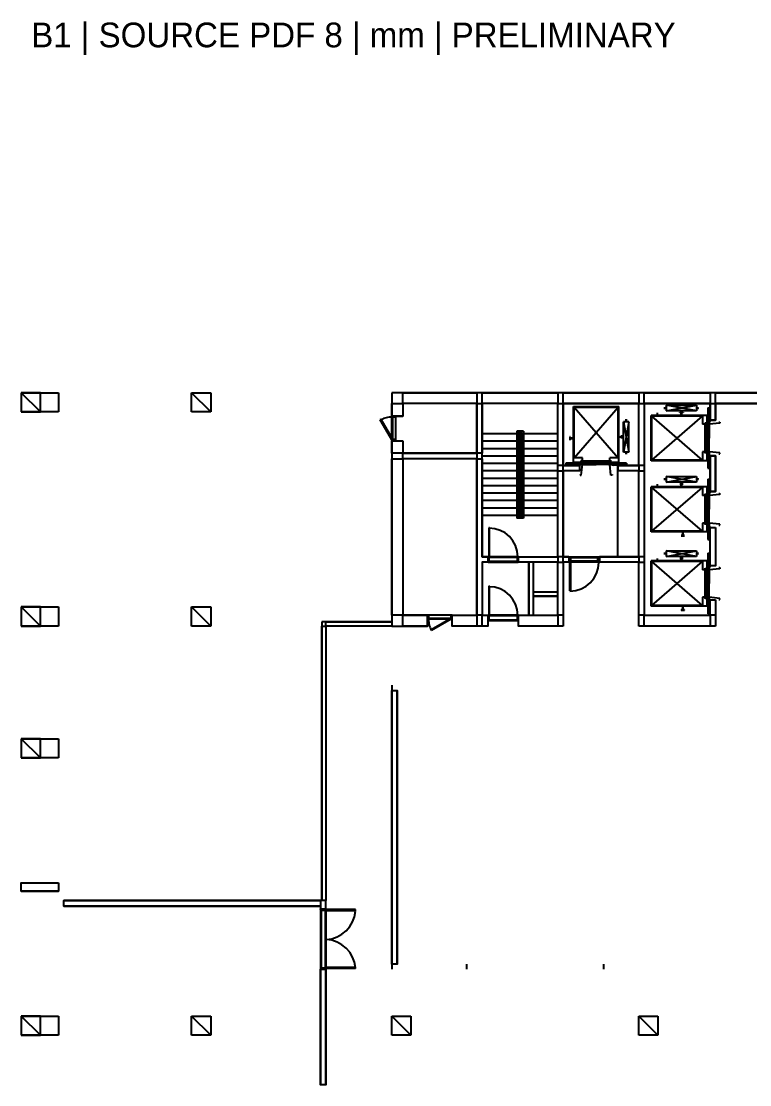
# Model space of a CAD drawing. Header units: millimetres. Extents: x -1062 to 473405, y -148599 to 38948.
# Drawn here: x -364 to 26171, y -49780 to -11052 of the extents above; entities that cross this region are included whole.
import ezdxf

# ---------------------------------------------------------------- set-up
doc = ezdxf.new("R2010")
doc.units = ezdxf.units.MM
for name, color, linetype in [('COLUMN', 1, 'Continuous'), ('CORE_REF', 8, 'Continuous'), ('DOOR', 3, 'Continuous'), ('TITLE', 2, 'Continuous'), ('WALL', 7, 'Continuous')]:
    doc.layers.add(name, color=color, linetype=linetype)

msp = doc.modelspace()

# ---------------------------------------------------------------- linework, layer by layer
at = {"layer": 'COLUMN'}
for p, q in [((334.3, -25279), (-363.9, -24580.5)), ((-363.9, -24580.5), (-363.9, -25279)), ((334.3, -24580.5), (-363.9, -24580.5)), ((-363.9, -24580.5), (994.3, -24580.5)), ((334.3, -25279), (334.3, -24580.5)), ((994.3, -24580.5), (994.3, -25279)), ((6541.2, -25279), (5843.1, -24580.5)), ((5843.1, -24580.5), (6541.2, -24580.5)), ((5843.1, -25279), (5843.1, -24580.5)), ((6541.2, -24580.5), (6541.2, -25279)), ((-363.9, -25279), (334.3, -25279)), ((994.3, -25279), (-363.9, -25279)), ((6541.2, -25279), (5843.1, -25279)), ((334.3, -33077.6), (-363.9, -32379.1)), ((-363.9, -32379.1), (-363.9, -33077.6)), ((334.3, -32379.1), (-363.9, -32379.1)), ((-363.9, -32379.1), (994.3, -32379.1)), ((334.3, -33077.6), (334.3, -32379.1)), ((994.3, -32379.1), (994.3, -33077.6)), ((6541.2, -33077.6), (5843.1, -32379.1)), ((5843.1, -32379.1), (6541.2, -32379.1)), ((5843.1, -33077.6), (5843.1, -32379.1)), ((6541.2, -32379.1), (6541.2, -33077.6)), ((-363.9, -33077.6), (334.3, -33077.6)), ((994.3, -33077.6), (-363.9, -33077.6)), ((6541.2, -33077.6), (5843.1, -33077.6)), ((334.3, -37878.7), (-363.9, -37180.2)), ((-363.9, -37180.2), (-363.9, -37878.7)), ((334.3, -37180.2), (-363.9, -37180.2)), ((-363.9, -37180.2), (994.3, -37180.2)), ((334.3, -37878.7), (334.3, -37180.2)), ((994.3, -37180.2), (994.3, -37878.7)), ((-363.9, -37878.7), (334.3, -37878.7)), ((994.3, -37878.7), (-363.9, -37878.7)), ((334.3, -47976.3), (-363.9, -47277.7)), ((-363.9, -47277.7), (-363.9, -47976.3)), ((334.3, -47277.7), (-363.9, -47277.7)), ((-363.9, -47277.7), (994.3, -47277.7)), ((334.3, -47976.3), (334.3, -47277.7)), ((994.3, -47277.7), (994.3, -47976.3)), ((6541.2, -47976.3), (5843.1, -47277.7)), ((5843.1, -47277.7), (6541.2, -47277.7)), ((5843.1, -47976.3), (5843.1, -47277.7)), ((6541.2, -47277.7), (6541.2, -47976.3)), ((13827.2, -47976.3), (13129, -47277.7)), ((13129, -47277.7), (13827.2, -47277.7)), ((13129, -47976.3), (13129, -47277.7)), ((13827.2, -47277.7), (13827.2, -47976.3)), ((22826.7, -47976.3), (22128.5, -47277.7)), ((22128.5, -47277.7), (22826.7, -47277.7)), ((22128.5, -47976.3), (22128.5, -47277.7)), ((22826.7, -47277.7), (22826.7, -47976.3)), ((-363.9, -47976.3), (334.3, -47976.3)), ((994.3, -47976.3), (-363.9, -47976.3)), ((6541.2, -47976.3), (5843.1, -47976.3)), ((13827.2, -47976.3), (13129, -47976.3)), ((22826.7, -47976.3), (22128.5, -47976.3))]:
    msp.add_line(p, q, dxfattribs=at)
at = {"layer": 'CORE_REF'}
for p, q in [((19754.9, -27108), (19754.9, -25075.8)), ((19754.9, -25075.8), (21405, -25075.8)), ((19780.3, -26955.6), (19780.3, -25101.2)), ((19780.3, -25101.2), (21379.6, -25101.2)), ((19780.3, -26955.6), (21379.6, -25101.2)), ((19780.3, -25101.2), (21379.6, -26955.6)), ((21379.6, -26955.6), (21379.6, -25101.2)), ((21405, -27108), (21405, -25075.8)), ((23080.5, -25177.4), (23080.5, -25101.2)), ((23080.5, -25101.2), (23080.5, -25126.6)), ((23080.5, -25126.6), (23093.2, -25126.6)), ((23093.2, -25139.3), (23080.5, -25139.3)), ((23080.5, -25139.3), (23080.5, -25177.4)), ((23105.9, -25126.6), (23093.2, -25126.6)), ((23105.9, -25139.3), (23093.2, -25139.3)), ((23105.9, -25126.6), (23131.3, -25126.6)), ((23131.3, -25139.3), (23105.9, -25139.3)), ((23131.3, -25037.7), (23131.3, -25240.9)), ((24235.6, -25240.9), (23131.3, -25037.7)), ((23131.3, -25037.7), (24235.6, -25037.7)), ((23131.3, -25240.9), (24235.6, -25037.7)), ((23131.3, -25126.6), (23131.3, -25139.3)), ((24235.6, -25037.7), (24235.6, -25240.9)), ((24261, -25126.6), (24235.6, -25126.6)), ((24235.6, -25126.6), (24235.6, -25139.3)), ((24235.6, -25139.3), (24261, -25139.3)), ((24273.7, -25126.6), (24261, -25126.6)), ((24261, -25139.3), (24273.7, -25139.3)), ((24286.4, -25101.2), (24273.7, -25126.6)), ((24273.7, -25139.3), (24286.4, -25177.4)), ((24286.4, -25177.4), (24286.4, -25101.2)), ((24641.8, -25126.6), (24641.8, -27323.9)), ((24641.8, -25126.6), (24730.6, -25126.6)), ((24705.3, -25634.7), (24705.3, -25126.6)), ((24616.4, -25406.1), (22585.5, -25406.1)), ((22585.5, -27057.2), (22585.5, -25406.1)), ((24451.4, -25431.5), (22610.9, -25431.5)), ((22610.9, -27031.8), (22610.9, -25431.5)), ((24451.4, -27031.8), (22610.9, -25431.5)), ((22610.9, -27031.8), (24451.4, -25431.5)), ((22801.3, -25317.1), (22801.3, -25393.3)), ((24235.6, -25240.9), (23131.3, -25240.9)), ((23626.3, -25304.4), (23626.3, -25291.7)), ((23626.3, -25291.7), (23740.6, -25291.7)), ((23677.1, -25304.4), (23626.3, -25304.4)), ((23677.1, -25342.5), (23677.1, -25304.4)), ((23677.1, -25406.1), (23677.1, -25342.5)), ((23689.8, -25406.1), (23677.1, -25406.1)), ((23740.6, -25304.4), (23689.8, -25304.4)), ((23689.8, -25304.4), (23689.8, -25342.5)), ((23689.8, -25342.5), (23689.8, -25406.1)), ((23740.6, -25291.7), (23740.6, -25304.4)), ((24451.4, -25431.5), (24451.4, -25723.6)), ((24616.4, -27057.2), (24616.4, -25406.1)), ((21773.1, -25634.7), (21570, -25634.7)), ((21570, -26739.7), (21570, -25634.7)), ((21773.1, -25634.7), (21570, -26739.7)), ((21570, -25634.7), (21773.1, -26739.7)), ((21633.5, -25583.9), (21709.6, -25583.9)), ((21671.6, -25583.9), (21633.5, -25583.9)), ((21671.6, -25583.9), (21671.6, -25609.3)), ((21684.3, -25583.9), (21671.6, -25583.9)), ((21671.6, -25609.3), (21671.6, -25634.7)), ((21709.6, -25583.9), (21684.3, -25583.9)), ((21773.1, -26739.7), (21773.1, -25634.7)), ((24552.9, -25723.6), (24451.4, -25723.6)), ((24552.9, -25723.6), (24552.9, -25672.8)), ((24552.9, -26231.6), (24552.9, -25685.5)), ((24591, -25685.5), (24552.9, -25685.5)), ((24591, -26231.6), (24591, -25685.5)), ((24654.5, -25685.5), (24654.5, -26231.6)), ((24654.5, -25685.5), (24692.6, -25685.5)), ((24730.6, -25583.9), (24692.6, -25660.1)), ((24692.6, -25723.6), (24692.6, -25660.1)), ((24692.6, -25660.1), (24705.3, -25660.1)), ((24692.6, -25685.5), (24692.6, -26231.6)), ((25086, -25685.5), (24692.6, -25723.6)), ((25048, -25647.4), (25086, -25647.4)), ((25086, -25647.4), (25086, -25685.5)), ((17685.9, -26079.2), (16429.3, -26079.2)), ((17927.1, -25977.6), (17685.9, -25977.6)), ((17685.9, -25977.6), (17685.9, -29152.9)), ((17876.3, -26028.4), (17736.7, -26028.4)), ((17736.7, -26028.4), (17736.7, -29102.1)), ((17876.3, -26079.2), (17736.7, -26079.2)), ((17774.7, -26079.2), (17774.7, -29051.3)), ((17825.5, -26079.2), (17825.5, -29051.3)), ((17876.3, -26079.2), (17863.6, -26079.2)), ((17876.3, -26028.4), (17876.3, -29102.1)), ((17927.1, -25977.6), (17927.1, -29152.9)), ((19183.7, -26079.2), (17927.1, -26079.2)), ((19628, -26180.8), (19615.3, -26180.8)), ((19615.3, -26180.8), (19615.3, -26295.1)), ((19615.3, -26295.1), (19628, -26295.1)), ((19628, -26231.6), (19628, -26180.8)), ((19640.7, -26231.6), (19628, -26231.6)), ((19628, -26282.4), (19628, -26244.3)), ((19628, -26244.3), (19640.7, -26244.3)), ((19691.4, -26231.6), (19640.7, -26231.6)), ((19640.7, -26244.3), (19691.4, -26244.3)), ((19729.5, -26231.6), (19691.4, -26231.6)), ((19691.4, -26244.3), (19729.5, -26244.3)), ((19729.5, -26244.3), (19729.5, -26231.6)), ((21392.3, -26193.5), (21392.3, -26180.8)), ((21392.3, -26180.8), (21430.4, -26180.8)), ((21430.4, -26193.5), (21392.3, -26193.5)), ((21430.4, -26180.8), (21455.8, -26180.8)), ((21455.8, -26193.5), (21430.4, -26193.5)), ((21455.8, -26180.8), (21468.5, -26180.8)), ((21468.5, -26193.5), (21455.8, -26193.5)), ((21468.5, -26180.8), (21493.9, -26180.8)), ((21493.9, -26193.5), (21468.5, -26193.5)), ((21493.9, -26180.8), (21506.6, -26180.8)), ((21506.6, -26193.5), (21493.9, -26193.5)), ((21506.6, -26180.8), (21506.6, -26130)), ((21506.6, -26130), (21506.6, -26244.3)), ((21506.6, -26244.3), (21506.6, -26193.5)), ((24552.9, -26765.1), (24552.9, -26231.6)), ((24591, -26231.6), (24552.9, -26231.6)), ((24591, -26765.1), (24591, -26231.6)), ((24654.5, -26765.1), (24654.5, -26231.6)), ((24692.6, -26231.6), (24654.5, -26231.6)), ((24692.6, -26765.1), (24692.6, -26231.6)), ((17685.9, -26345.9), (16429.3, -26345.9)), ((17685.9, -26625.4), (16429.3, -26625.4)), ((17774.7, -26345.9), (17736.7, -26345.9)), ((17774.7, -26625.4), (17736.7, -26625.4)), ((17876.3, -26345.9), (17825.5, -26345.9)), ((17876.3, -26625.4), (17825.5, -26625.4)), ((19183.7, -26345.9), (17927.1, -26345.9)), ((19183.7, -26625.4), (17927.1, -26625.4)), ((17685.9, -26892.1), (16429.3, -26892.1)), ((17774.7, -26892.1), (17736.7, -26892.1)), ((17876.3, -26892.1), (17825.5, -26892.1)), ((19183.7, -26892.1), (17927.1, -26892.1)), ((19754.9, -27108), (21405, -27108)), ((20084.9, -26955.6), (19780.3, -26955.6)), ((20084.9, -27057.2), (20021.4, -27057.2)), ((20034.1, -27057.2), (20580, -27057.2)), ((20034.1, -27095.3), (20034.1, -27057.2)), ((20034.1, -27095.3), (20580, -27095.3)), ((20084.9, -27057.2), (20084.9, -26955.6)), ((20580, -27057.2), (21113.1, -27057.2)), ((20580, -27095.3), (20580, -27057.2)), ((20580, -27095.3), (21113.1, -27095.3)), ((21379.6, -26955.6), (21075, -26955.6)), ((21075, -27057.2), (21075, -26955.6)), ((21075, -27057.2), (21138.5, -27057.2)), ((21113.1, -27095.3), (21113.1, -27057.2)), ((21773.1, -26739.7), (21570, -26739.7)), ((21671.6, -26777.8), (21633.5, -26777.8)), ((21709.6, -26790.5), (21633.5, -26790.5)), ((21671.6, -26765.1), (21671.6, -26739.7)), ((21671.6, -26777.8), (21671.6, -26765.1)), ((21684.3, -26777.8), (21671.6, -26777.8)), ((21709.6, -26777.8), (21684.3, -26777.8)), ((24616.4, -27057.2), (22585.5, -27057.2)), ((24451.4, -27031.8), (22610.9, -27031.8)), ((24451.4, -26727), (24451.4, -27031.8)), ((24552.9, -26727), (24451.4, -26727)), ((24552.9, -26727), (24552.9, -26790.5)), ((24591, -26765.1), (24552.9, -26765.1)), ((24654.5, -26765.1), (24692.6, -26765.1)), ((25086, -26765.1), (24692.6, -26727)), ((24692.6, -26727), (24692.6, -26803.2)), ((24692.6, -26803.2), (24705.3, -26803.2)), ((24730.6, -26879.4), (24692.6, -26803.2)), ((24705.3, -27323.9), (24705.3, -26815.9)), ((25048, -26803.2), (25086, -26803.2)), ((25086, -26803.2), (25086, -26765.1)), ((17685.9, -27158.8), (16429.3, -27158.8)), ((17685.9, -27425.6), (16429.3, -27425.6)), ((17774.7, -27158.8), (17736.7, -27158.8)), ((17774.7, -27425.6), (17736.7, -27425.6)), ((17876.3, -27158.8), (17825.5, -27158.8)), ((17876.3, -27425.6), (17825.5, -27425.6)), ((19183.7, -27158.8), (17927.1, -27158.8)), ((19183.7, -27425.6), (17927.1, -27425.6)), ((21684.3, -27146.1), (19475.6, -27146.1)), ((19475.6, -27146.1), (19475.6, -27235)), ((19475.6, -27209.6), (19996.1, -27209.6)), ((19932.6, -27235), (20008.8, -27196.9)), ((20084.9, -27196.9), (20008.8, -27196.9)), ((20008.8, -27196.9), (20008.8, -27209.6)), ((20034.1, -27146.1), (20580, -27146.1)), ((20034.1, -27146.1), (20034.1, -27196.9)), ((20034.1, -27196.9), (20580, -27196.9)), ((20034.1, -27578), (20084.9, -27196.9)), ((21113.1, -27146.1), (20580, -27146.1)), ((20580, -27196.9), (20580, -27146.1)), ((21113.1, -27196.9), (20580, -27196.9)), ((21113.1, -27578), (21075, -27196.9)), ((21075, -27196.9), (21151.1, -27196.9)), ((21113.1, -27146.1), (21113.1, -27196.9)), ((21151.1, -27196.9), (21151.1, -27209.6)), ((21227.3, -27235), (21151.1, -27196.9)), ((21163.8, -27209.6), (21684.3, -27209.6)), ((21684.3, -27146.1), (21684.3, -27235)), ((24641.8, -27323.9), (24730.6, -27323.9)), ((17685.9, -27705), (16429.3, -27705)), ((17774.7, -27705), (17736.7, -27705)), ((17876.3, -27705), (17825.5, -27705)), ((19183.7, -27705), (17927.1, -27705)), ((19996.1, -27552.6), (19996.1, -27578)), ((19996.1, -27578), (20034.1, -27578)), ((21163.8, -27578), (21113.1, -27578)), ((21163.8, -27552.6), (21163.8, -27578)), ((23080.5, -27768.5), (23080.5, -27692.3)), ((23080.5, -27692.3), (23080.5, -27730.4)), ((23080.5, -27730.4), (23093.2, -27730.4)), ((23093.2, -27743.1), (23080.5, -27743.1)), ((23080.5, -27743.1), (23080.5, -27768.5)), ((23105.9, -27730.4), (23093.2, -27730.4)), ((23105.9, -27743.1), (23093.2, -27743.1)), ((23105.9, -27730.4), (23131.3, -27730.4)), ((23131.3, -27743.1), (23105.9, -27743.1)), ((23131.3, -27628.8), (23131.3, -27832)), ((24235.6, -27832), (23131.3, -27628.8)), ((23131.3, -27628.8), (24235.6, -27628.8)), ((23131.3, -27832), (24235.6, -27628.8)), ((23131.3, -27730.4), (23131.3, -27743.1)), ((24235.6, -27832), (23131.3, -27832)), ((24235.6, -27628.8), (24235.6, -27832)), ((24261, -27730.4), (24235.6, -27730.4)), ((24235.6, -27730.4), (24235.6, -27743.1)), ((24235.6, -27743.1), (24261, -27743.1)), ((24273.7, -27730.4), (24261, -27730.4)), ((24261, -27743.1), (24273.7, -27743.1)), ((24286.4, -27692.3), (24273.7, -27730.4)), ((24273.7, -27743.1), (24286.4, -27768.5)), ((24286.4, -27768.5), (24286.4, -27692.3)), ((24641.8, -27730.4), (24641.8, -29927.7)), ((24641.8, -27730.4), (24730.6, -27730.4)), ((24705.3, -28238.4), (24705.3, -27730.4)), ((17685.9, -27971.7), (16429.3, -27971.7)), ((17685.9, -28238.4), (16429.3, -28238.4)), ((17774.7, -27971.7), (17736.7, -27971.7)), ((17774.7, -28238.4), (17736.7, -28238.4)), ((17876.3, -27971.7), (17825.5, -27971.7)), ((17876.3, -28238.4), (17825.5, -28238.4)), ((19183.7, -27971.7), (17927.1, -27971.7)), ((19183.7, -28238.4), (17927.1, -28238.4)), ((24616.4, -28009.8), (22585.5, -28009.8)), ((22585.5, -29648.3), (22585.5, -28009.8)), ((24451.4, -28035.2), (22610.9, -28035.2)), ((22610.9, -29622.9), (22610.9, -28035.2)), ((24451.4, -29622.9), (22610.9, -28035.2)), ((22610.9, -29622.9), (24451.4, -28035.2)), ((22801.3, -27908.2), (22801.3, -27984.4)), ((23626.3, -27895.5), (23740.6, -27895.5)), ((23677.1, -27908.2), (23626.3, -27908.2)), ((23677.1, -27946.3), (23677.1, -27908.2)), ((23677.1, -28009.8), (23677.1, -27946.3)), ((23689.8, -28009.8), (23677.1, -28009.8)), ((23740.6, -27908.2), (23689.8, -27908.2)), ((23689.8, -27908.2), (23689.8, -27946.3)), ((23689.8, -27946.3), (23689.8, -28009.8)), ((24451.4, -28035.2), (24451.4, -28327.3)), ((24552.9, -28327.3), (24552.9, -28263.8)), ((24616.4, -29648.3), (24616.4, -28009.8)), ((24730.6, -28174.9), (24692.6, -28263.8)), ((24692.6, -28327.3), (24692.6, -28263.8)), ((24692.6, -28263.8), (24705.3, -28263.8)), ((25048, -28251.1), (25086, -28251.1)), ((25086, -28251.1), (25086, -28289.2)), ((17685.9, -28505.2), (16429.3, -28505.2)), ((17774.7, -28505.2), (17736.7, -28505.2)), ((17876.3, -28505.2), (17825.5, -28505.2)), ((19183.7, -28505.2), (17927.1, -28505.2)), ((24552.9, -28327.3), (24451.4, -28327.3)), ((24552.9, -28822.7), (24552.9, -28289.2)), ((24591, -28289.2), (24552.9, -28289.2)), ((24591, -28822.7), (24591, -28289.2)), ((24654.5, -28289.2), (24654.5, -28822.7)), ((24654.5, -28289.2), (24692.6, -28289.2)), ((24692.6, -28289.2), (24692.6, -28822.7)), ((25086, -28289.2), (24692.6, -28327.3)), ((17685.9, -28784.6), (16429.3, -28784.6)), ((17774.7, -28784.6), (17736.7, -28784.6)), ((17876.3, -28784.6), (17825.5, -28784.6)), ((19183.7, -28784.6), (17927.1, -28784.6)), ((24552.9, -28822.7), (24591, -28822.7)), ((24552.9, -29368.9), (24552.9, -28835.4)), ((24552.9, -28835.4), (24591, -28835.4)), ((24591, -29368.9), (24591, -28835.4)), ((24654.5, -29368.9), (24654.5, -28822.7)), ((24692.6, -28822.7), (24654.5, -28822.7)), ((24692.6, -29368.9), (24692.6, -28822.7)), ((17685.9, -29051.3), (16429.3, -29051.3)), ((17927.1, -29152.9), (17685.9, -29152.9)), ((17774.7, -29051.3), (17736.7, -29051.3)), ((17876.3, -29102.1), (17736.7, -29102.1)), ((17876.3, -29051.3), (17774.7, -29051.3)), ((17876.3, -29051.3), (17863.6, -29051.3)), ((19183.7, -29051.3), (17927.1, -29051.3)), ((24451.4, -29330.8), (24451.4, -29622.9)), ((24552.9, -29330.8), (24451.4, -29330.8)), ((24552.9, -29330.8), (24552.9, -29394.3)), ((24591, -29368.9), (24552.9, -29368.9)), ((24654.5, -29368.9), (24692.6, -29368.9)), ((25086, -29368.9), (24692.6, -29330.8)), ((24692.6, -29330.8), (24692.6, -29394.3)), ((24692.6, -29394.3), (24705.3, -29394.3)), ((24730.6, -29483.2), (24692.6, -29394.3)), ((24705.3, -29927.7), (24705.3, -29419.7)), ((25048, -29407), (25086, -29407)), ((25086, -29407), (25086, -29368.9)), ((24616.4, -29648.3), (22585.5, -29648.3)), ((24451.4, -29622.9), (22610.9, -29622.9)), ((23727.9, -29775.3), (23677.1, -29775.3)), ((23677.1, -29788), (23791.3, -29788)), ((23740.6, -29673.7), (23727.9, -29673.7)), ((23727.9, -29673.7), (23727.9, -29737.2)), ((23727.9, -29737.2), (23727.9, -29775.3)), ((23740.6, -29737.2), (23740.6, -29673.7)), ((23740.6, -29775.3), (23740.6, -29737.2)), ((23791.3, -29775.3), (23740.6, -29775.3)), ((24641.8, -29927.7), (24730.6, -29927.7)), ((23080.5, -30473.9), (23080.5, -30397.7)), ((23080.5, -30397.7), (23080.5, -30423.1)), ((23080.5, -30423.1), (23093.2, -30435.8)), ((23093.2, -30435.8), (23080.5, -30435.8)), ((23080.5, -30435.8), (23080.5, -30473.9)), ((23093.2, -30435.8), (23105.9, -30435.8)), ((23105.9, -30435.8), (23131.3, -30435.8)), ((23131.3, -30334.2), (23131.3, -30537.4)), ((24235.6, -30537.4), (23131.3, -30334.2)), ((23131.3, -30334.2), (24235.6, -30334.2)), ((23131.3, -30537.4), (24235.6, -30334.2)), ((24235.6, -30537.4), (23131.3, -30537.4)), ((24235.6, -30334.2), (24235.6, -30537.4)), ((24261, -30435.8), (24235.6, -30435.8)), ((24273.7, -30435.8), (24261, -30435.8)), ((24286.4, -30397.7), (24273.7, -30423.1)), ((24273.7, -30423.1), (24273.7, -30435.8)), ((24273.7, -30435.8), (24286.4, -30473.9)), ((24286.4, -30473.9), (24286.4, -30397.7)), ((24641.8, -30423.1), (24641.8, -32633.1)), ((24641.8, -30423.1), (24730.6, -30423.1)), ((24705.3, -30943.8), (24705.3, -30423.1)), ((24616.4, -30702.5), (22585.5, -30702.5)), ((22585.5, -32353.7), (22585.5, -30702.5)), ((24451.4, -30727.9), (22610.9, -30727.9)), ((22610.9, -32328.3), (22610.9, -30727.9)), ((24451.4, -32328.3), (22610.9, -30727.9)), ((22610.9, -32328.3), (24451.4, -30727.9)), ((22801.3, -30613.6), (22801.3, -30689.8)), ((23677.1, -30600.9), (23626.3, -30600.9)), ((23626.3, -30600.9), (23740.6, -30600.9)), ((23677.1, -30613.6), (23677.1, -30600.9)), ((23677.1, -30639), (23677.1, -30613.6)), ((23677.1, -30651.7), (23677.1, -30639)), ((23677.1, -30702.5), (23677.1, -30651.7)), ((23677.1, -30715.2), (23677.1, -30702.5)), ((23689.8, -30715.2), (23677.1, -30715.2)), ((23740.6, -30600.9), (23689.8, -30600.9)), ((23689.8, -30600.9), (23689.8, -30613.6)), ((23689.8, -30613.6), (23689.8, -30639)), ((23689.8, -30639), (23689.8, -30651.7)), ((23689.8, -30651.7), (23689.8, -30702.5)), ((23689.8, -30702.5), (23689.8, -30715.2)), ((24451.4, -30727.9), (24451.4, -31032.7)), ((24552.9, -31032.7), (24552.9, -30969.2)), ((24616.4, -32353.7), (24616.4, -30702.5)), ((24730.6, -30880.3), (24692.6, -30956.5)), ((24692.6, -31032.7), (24692.6, -30956.5)), ((24692.6, -30956.5), (24705.3, -30956.5)), ((25048, -30943.8), (25086, -30943.8)), ((25086, -30943.8), (25086, -30994.6)), ((24552.9, -31032.7), (24451.4, -31032.7)), ((24552.9, -31528.1), (24552.9, -30994.6)), ((24591, -30994.6), (24552.9, -30994.6)), ((24591, -31528.1), (24591, -30994.6)), ((24654.5, -30994.6), (24654.5, -31528.1)), ((24654.5, -30994.6), (24692.6, -30994.6)), ((24692.6, -30994.6), (24692.6, -31528.1)), ((25086, -30994.6), (24692.6, -31032.7)), ((24552.9, -32074.2), (24552.9, -31528.1)), ((24591, -31528.1), (24552.9, -31528.1)), ((24591, -32074.2), (24591, -31528.1)), ((24654.5, -32074.2), (24654.5, -31528.1)), ((24692.6, -31528.1), (24654.5, -31528.1)), ((24692.6, -32074.2), (24692.6, -31528.1)), ((24451.4, -32023.4), (24451.4, -32328.3)), ((24552.9, -32023.4), (24451.4, -32023.4)), ((24552.9, -32023.4), (24552.9, -32086.9)), ((24591, -32074.2), (24552.9, -32074.2)), ((24654.5, -32074.2), (24692.6, -32074.2)), ((25086, -32074.2), (24692.6, -32023.4)), ((24692.6, -32023.4), (24692.6, -32099.6)), ((24692.6, -32099.6), (24705.3, -32099.6)), ((24730.6, -32175.8), (24692.6, -32099.6)), ((24705.3, -32633.1), (24705.3, -32125)), ((25048, -32112.3), (25086, -32112.3)), ((25086, -32112.3), (25086, -32074.2)), ((24616.4, -32353.7), (22585.5, -32353.7)), ((24451.4, -32328.3), (22610.9, -32328.3)), ((23727.9, -32480.7), (23677.1, -32480.7)), ((23677.1, -32480.7), (23677.1, -32493.4)), ((23677.1, -32493.4), (23791.3, -32493.4)), ((23740.6, -32379.1), (23727.9, -32379.1)), ((23727.9, -32379.1), (23727.9, -32442.6)), ((23727.9, -32442.6), (23727.9, -32468)), ((23727.9, -32468), (23727.9, -32480.7)), ((23740.6, -32442.6), (23740.6, -32379.1)), ((23740.6, -32468), (23740.6, -32442.6)), ((23740.6, -32480.7), (23740.6, -32468)), ((23791.3, -32480.7), (23740.6, -32480.7)), ((23791.3, -32493.4), (23791.3, -32480.7)), ((24641.8, -32633.1), (24730.6, -32633.1))]:
    msp.add_line(p, q, dxfattribs=at)
at = {"layer": 'DOOR'}
for p, q in [((12748.2, -25558.5), (12710.2, -25571.2)), ((12790, -25542.1), (12744.9, -25565.6)), ((13167.1, -26282.4), (12748.2, -25558.5)), ((12836.5, -25521.8), (12790, -25542.1)), ((12884.2, -25504.7), (12836.5, -25521.8)), ((12932.9, -25491), (12884.2, -25504.7)), ((12982.4, -25480.6), (12932.9, -25491)), ((13032.6, -25473.6), (12982.4, -25480.6)), ((13083.2, -25470), (13032.6, -25473.6)), ((13134.1, -25469.9), (13083.2, -25470)), ((13129, -25456.9), (13129, -25431.5)), ((13129, -25431.5), (13281.3, -25431.5)), ((13167.1, -25456.9), (13129, -25456.9)), ((13129, -26295.1), (13129, -25456.9)), ((13167.1, -25469.6), (13167.1, -25456.9)), ((13167.1, -26282.4), (13167.1, -25456.9)), ((13281.3, -25469.6), (13167.1, -25469.6)), ((13281.3, -25469.6), (13281.3, -25431.5)), ((13281.3, -26282.4), (13281.3, -25469.6)), ((13129, -26295.1), (12710.2, -25571.2)), ((13129, -26295.1), (13167.1, -26282.4)), ((13167.1, -26295.1), (13129, -26295.1)), ((13129, -26295.1), (13129, -26333.2)), ((13129, -26333.2), (13281.3, -26333.2)), ((13281.3, -26282.4), (13167.1, -26282.4)), ((13167.1, -26282.4), (13167.1, -26295.1)), ((13281.3, -26333.2), (13281.3, -26282.4)), ((16670.4, -29495.9), (16670.4, -30550.1)), ((16695.8, -29495.9), (16670.4, -29495.9)), ((16887.8, -29529.9), (16676.8, -29508.6)), ((16695.8, -30550.1), (16695.8, -29495.9)), ((17084.4, -29590.9), (16887.8, -29529.9)), ((17262.3, -29687.5), (17084.4, -29590.9)), ((17417.3, -29815.5), (17262.3, -29687.5)), ((17545.1, -29970.6), (17417.3, -29815.5)), ((17641.7, -30148.6), (17545.1, -29970.6)), ((17702.7, -30345.2), (17641.7, -30148.6)), ((16670.4, -30550.1), (16645.1, -30550.1)), ((16645.1, -30550.1), (16645.1, -30753.3)), ((16670.4, -30550.1), (16695.8, -30550.1)), ((16670.4, -30575.5), (16670.4, -30550.1)), ((16683.1, -30575.5), (16670.4, -30575.5)), ((16683.1, -30715.2), (16683.1, -30575.5)), ((17698.6, -30575.5), (16683.1, -30575.5)), ((17711.3, -30550.1), (16695.8, -30550.1)), ((17711.3, -30575.5), (17698.6, -30575.5)), ((17698.6, -30575.5), (17698.6, -30715.2)), ((17724, -30556.4), (17702.7, -30345.2)), ((17736.7, -30550.1), (17711.3, -30550.1)), ((17711.3, -30550.1), (17711.3, -30575.5)), ((17736.7, -30753.3), (17736.7, -30550.1)), ((19589.9, -30753.3), (19589.9, -30550.1)), ((19589.9, -30550.1), (19615.3, -30550.1)), ((19615.3, -30550.1), (19615.3, -30575.5)), ((19615.3, -30550.1), (20668.8, -30550.1)), ((19615.3, -30575.5), (19640.7, -30575.5)), ((19640.7, -30575.5), (19640.7, -30715.2)), ((19640.7, -30575.5), (20643.4, -30575.5)), ((20643.4, -30715.2), (20643.4, -30575.5)), ((20643.4, -30575.5), (20668.8, -30575.5)), ((20668.8, -30575.5), (20668.8, -30550.1)), ((20668.8, -30550.1), (20694.2, -30550.1)), ((16645.1, -30753.3), (16670.4, -30753.3)), ((16670.4, -30753.3), (16670.4, -30715.2)), ((16670.4, -30715.2), (16683.1, -30715.2)), ((16670.4, -30753.3), (17711.3, -30753.3)), ((16683.1, -30715.2), (17698.6, -30715.2)), ((17698.6, -30715.2), (17711.3, -30715.2)), ((17711.3, -30715.2), (17711.3, -30753.3)), ((17711.3, -30753.3), (17736.7, -30753.3)), ((19615.3, -30753.3), (19589.9, -30753.3)), ((19640.7, -30715.2), (19615.3, -30715.2)), ((19615.3, -30715.2), (19615.3, -30753.3)), ((19615.3, -31794.8), (19615.3, -30753.3)), ((19615.3, -30753.3), (19640.7, -30753.3)), ((20643.4, -30715.2), (19640.7, -30715.2)), ((19640.7, -30753.3), (19640.7, -31794.8)), ((20668.8, -30753.3), (19640.7, -30753.3)), ((20586.5, -31167.5), (20647.5, -30970.8)), ((20668.8, -30715.2), (20643.4, -30715.2)), ((20647.5, -30970.8), (20668.8, -30759.6)), ((20668.8, -30753.3), (20668.8, -30715.2)), ((20694.2, -30753.3), (20668.8, -30753.3)), ((20362.1, -31500.6), (20490, -31345.5)), ((20490, -31345.5), (20586.5, -31167.5)), ((16670.4, -31629.7), (16670.4, -32683.9)), ((16695.8, -31629.7), (16670.4, -31629.7)), ((16887.8, -31663.7), (16676.8, -31642.4)), ((16695.8, -32683.9), (16695.8, -31629.7)), ((17084.4, -31724.7), (16887.8, -31663.7)), ((17262.3, -31821.3), (17084.4, -31724.7)), ((19832.7, -31786.2), (20029.2, -31725.2)), ((20029.2, -31725.2), (20207.1, -31628.5)), ((20207.1, -31628.5), (20362.1, -31500.6)), ((17417.3, -31949.3), (17262.3, -31821.3)), ((17545.1, -32104.4), (17417.3, -31949.3)), ((17641.7, -32282.4), (17545.1, -32104.4)), ((19640.7, -31794.8), (19615.3, -31794.8)), ((19621.6, -31807.5), (19832.7, -31786.2)), ((17702.7, -32479.1), (17641.7, -32282.4)), ((17724, -32690.2), (17702.7, -32479.1)), ((14436.4, -32823.6), (14436.4, -32683.9)), ((14474.5, -32683.9), (14436.4, -32683.9)), ((14461.8, -32823.6), (14436.4, -32823.6)), ((14474.5, -32798.2), (14461.8, -32798.2)), ((14461.8, -32798.2), (14461.8, -32823.6)), ((15286.9, -32798.2), (14461.8, -32798.2)), ((15299.6, -32823.6), (14461.8, -32823.6)), ((15286.9, -32683.9), (14474.5, -32683.9)), ((14474.5, -32683.9), (14474.5, -32798.2)), ((14474.9, -32831.2), (14475, -32882.2)), ((14475, -32882.2), (14478.6, -32932.8)), ((15286.9, -32798.2), (14563.4, -33217.4)), ((15299.6, -32823.6), (14576.1, -33242.8)), ((15337.6, -32683.9), (15286.9, -32683.9)), ((15286.9, -32683.9), (15286.9, -32798.2)), ((15286.9, -32798.2), (15299.6, -32798.2)), ((15299.6, -32823.6), (15286.9, -32798.2)), ((15299.6, -32798.2), (15299.6, -32823.6)), ((15299.6, -32823.6), (15337.6, -32823.6)), ((15337.6, -32823.6), (15337.6, -32683.9)), ((16670.4, -32683.9), (16645.1, -32683.9)), ((16645.1, -32683.9), (16645.1, -32874.4)), ((16645.1, -32874.4), (16670.4, -32874.4)), ((16670.4, -32683.9), (16695.8, -32683.9)), ((16670.4, -32709.3), (16670.4, -32683.9)), ((16683.1, -32709.3), (16670.4, -32709.3)), ((16670.4, -32874.4), (16670.4, -32849)), ((16670.4, -32849), (16683.1, -32849)), ((16670.4, -32874.4), (17711.3, -32874.4)), ((16683.1, -32849), (16683.1, -32709.3)), ((17698.6, -32709.3), (16683.1, -32709.3)), ((16683.1, -32849), (17698.6, -32849)), ((17711.3, -32683.9), (16695.8, -32683.9)), ((17711.3, -32709.3), (17698.6, -32709.3)), ((17698.6, -32709.3), (17698.6, -32849)), ((17698.6, -32849), (17711.3, -32849)), ((17736.7, -32683.9), (17711.3, -32683.9)), ((17711.3, -32683.9), (17711.3, -32709.3)), ((17711.3, -32849), (17711.3, -32874.4)), ((17711.3, -32874.4), (17736.7, -32874.4)), ((17736.7, -32874.4), (17736.7, -32683.9)), ((14478.6, -32932.8), (14485.6, -32983)), ((14485.6, -32983), (14495.9, -33032.6)), ((14495.9, -33032.6), (14509.7, -33081.3)), ((14509.7, -33081.3), (14526.7, -33129)), ((14526.7, -33129), (14547, -33175.5)), ((14547, -33175.5), (14570.5, -33220.7)), ((14563.4, -33217.4), (14576.1, -33242.8)), ((10539.6, -43403.8), (10539.6, -43378.4)), ((10565, -43403.8), (10539.6, -43403.8)), ((10539.6, -43403.8), (10539.6, -45550.3)), ((10565, -43429.2), (10565, -43403.8)), ((10704.6, -43429.2), (10565, -43429.2)), ((10565, -43429.2), (10565, -45537.6)), ((10730, -43403.8), (10704.6, -43403.8)), ((10704.6, -43403.8), (10704.6, -43429.2)), ((10704.6, -43429.2), (10704.6, -45537.6)), ((10730, -43378.4), (10730, -43403.8)), ((10730, -43403.8), (10730, -45550.3)), ((11808.9, -43403.8), (10730, -43403.8)), ((11808.9, -43441.9), (10730, -43441.9)), ((11705.6, -43850.3), (11778.2, -43660.2)), ((11778.2, -43660.2), (11816.5, -43455.2)), ((11808.9, -43441.9), (11808.9, -43403.8)), ((11471.6, -44172.8), (11602.3, -44022.3)), ((11602.3, -44022.3), (11705.6, -43850.3)), ((10743.3, -44493.9), (10949.3, -44462.5)), ((10949.3, -44517.1), (10743.3, -44485.6)), ((10949.3, -44462.5), (11141.6, -44396.2)), ((11141.6, -44583.3), (10949.3, -44517.1)), ((11141.6, -44396.2), (11316.9, -44298.6)), ((11316.9, -44298.6), (11471.6, -44172.8)), ((11316.8, -44680.9), (11141.6, -44583.3)), ((11471.5, -44806.7), (11316.8, -44680.9)), ((11602.3, -44957.2), (11471.5, -44806.7)), ((11705.6, -45129.2), (11602.3, -44957.2)), ((11778.2, -45319.3), (11705.6, -45129.2)), ((10565, -45550.3), (10539.6, -45550.3)), ((10539.6, -45550.3), (10539.6, -45575.7)), ((10704.6, -45537.6), (10565, -45537.6)), ((10565, -45537.6), (10565, -45550.3)), ((10704.6, -45550.3), (10704.6, -45537.6)), ((10730, -45550.3), (10704.6, -45550.3)), ((11808.9, -45512.2), (10730, -45512.2)), ((10730, -45575.7), (10730, -45550.3)), ((11808.9, -45550.3), (10730, -45550.3)), ((11816.5, -45524.3), (11778.2, -45319.3)), ((11808.9, -45550.3), (11808.9, -45512.2))]:
    msp.add_line(p, q, dxfattribs=at)
at = {"layer": 'WALL'}
for p, q in [((40813, -24580.5), (13129, -24580.5)), ((13129, -24580.5), (13129, -33077.6)), ((13535.2, -24974.2), (13535.2, -25431.5)), ((16226.2, -24974.2), (13535.2, -24974.2)), ((16226.2, -24974.2), (16226.2, -26777.8)), ((16429.3, -30550.1), (16429.3, -24974.2)), ((19183.7, -24974.2), (16429.3, -24974.2)), ((19183.7, -30550.1), (19183.7, -24974.2)), ((19374.1, -24974.2), (22128.5, -24974.2)), ((19374.1, -27235), (19374.1, -24974.2)), ((22128.5, -27235), (22128.5, -24974.2)), ((22331.6, -24974.2), (22331.6, -32683.9)), ((22331.6, -24974.2), (24730.6, -24974.2)), ((24730.6, -24974.2), (24730.6, -25583.9)), ((24921, -25583.9), (24921, -24974.2)), ((24921, -24974.2), (29020.9, -24974.2)), ((13129, -25431.5), (13535.2, -25431.5)), ((24730.6, -25583.9), (24921, -25583.9)), ((13129, -26333.2), (13535.2, -26333.2)), ((13535.2, -26333.2), (13535.2, -26777.8)), ((16226.2, -26777.8), (13535.2, -26777.8)), ((13535.2, -26981), (13535.2, -32683.9)), ((16226.2, -26981), (13535.2, -26981)), ((16226.2, -26981), (16226.2, -32683.9)), ((24921, -26879.4), (24730.6, -26879.4)), ((24730.6, -26879.4), (24730.6, -28174.9)), ((24921, -28174.9), (24921, -26879.4)), ((19970.7, -27235), (19374.1, -27235)), ((19970.7, -27425.6), (19374.1, -27425.6)), ((19374.1, -30550.1), (19374.1, -27425.6)), ((19970.7, -27235), (19970.7, -27425.6)), ((22128.5, -27235), (21366.9, -27235)), ((21366.9, -27235), (21366.9, -27425.6)), ((22128.5, -27425.6), (21366.9, -27425.6)), ((21366.9, -30550.1), (21366.9, -27425.6)), ((22128.5, -30550.1), (22128.5, -27425.6)), ((24730.6, -28174.9), (24921, -28174.9)), ((24730.6, -29483.2), (24921, -29483.2)), ((24730.6, -30880.3), (24730.6, -29483.2)), ((24921, -29483.2), (24921, -30880.3)), ((16632.4, -30550.1), (16429.3, -30550.1)), ((16632.4, -30550.1), (16632.4, -30753.3)), ((17749.4, -30550.1), (19183.7, -30550.1)), ((17749.4, -30753.3), (17749.4, -30550.1)), ((19577.2, -30550.1), (19374.1, -30550.1)), ((19577.2, -30550.1), (19577.2, -30753.3)), ((20694.2, -30550.1), (20694.2, -30753.3)), ((22128.5, -30550.1), (20694.2, -30550.1)), ((16632.4, -30753.3), (16429.3, -30753.3)), ((16429.3, -30753.3), (16429.3, -32683.9)), ((19183.7, -30753.3), (17749.4, -30753.3)), ((18130.2, -30753.3), (18130.2, -32683.9)), ((18282.5, -30753.3), (18282.5, -32683.9)), ((19183.7, -32683.9), (19183.7, -30753.3)), ((19577.2, -30753.3), (19374.1, -30753.3)), ((19374.1, -30753.3), (19374.1, -33077.6)), ((22128.5, -30753.3), (20694.2, -30753.3)), ((22128.5, -33077.6), (22128.5, -30753.3)), ((24921, -30880.3), (24730.6, -30880.3)), ((18282.5, -31832.9), (19183.7, -31832.9)), ((18282.5, -31985.3), (19183.7, -31985.3)), ((24730.6, -32683.9), (24730.6, -32125)), ((24730.6, -32125), (24921, -32125)), ((24921, -32125), (24921, -33077.6)), ((14436.4, -32683.9), (13535.2, -32683.9)), ((14436.4, -33077.6), (14436.4, -32683.9)), ((15337.6, -33077.6), (15337.6, -32683.9)), ((15337.6, -32683.9), (16226.2, -32683.9)), ((16429.3, -32683.9), (16632.4, -32683.9)), ((16632.4, -32683.9), (16632.4, -33077.6)), ((17749.4, -32683.9), (19183.7, -32683.9)), ((17749.4, -33077.6), (17749.4, -32683.9)), ((22331.6, -32683.9), (24730.6, -32683.9)), ((13129, -32925.2), (10590.4, -32925.2)), ((10590.4, -32925.2), (10590.4, -43073.6)), ((13129, -33077.6), (10730, -33077.6)), ((10730, -33077.6), (10730, -43073.6)), ((13129, -33077.6), (10793.5, -33077.6)), ((13129, -33077.6), (14436.4, -33077.6)), ((16632.4, -33077.6), (15337.6, -33077.6)), ((19374.1, -33077.6), (17749.4, -33077.6)), ((24921, -33077.6), (22128.5, -33077.6)), ((13129, -35224.2), (13129, -45575.7)), ((13332.1, -45385.2), (13332.1, -35427.4)), ((13332.1, -35427.4), (13332.1, -37180.2)), ((-363.9, -42425.8), (994.3, -42425.8)), ((-363.9, -42730.6), (994.3, -42730.6)), ((10730, -43073.6), (1184.7, -43073.6)), ((1184.7, -43276.8), (10539.6, -43276.8)), ((10539.6, -43276.8), (10539.6, -43378.4)), ((10730, -43378.4), (10730, -43073.6)), ((10539.6, -43378.4), (10730, -43378.4)), ((10539.6, -45575.7), (10539.6, -49779.8)), ((10730, -45575.7), (10539.6, -45575.7)), ((10730, -49779.8), (10730, -45575.7)), ((15858.1, -45385.2), (15858.1, -45575.7)), ((20846.5, -45385.2), (20846.5, -45575.7))]:
    msp.add_line(p, q, dxfattribs=at)
for points in [[(16226.2, -24580.5), (16226.2, -24974.2), (13535.2, -24974.2), (13535.2, -24580.5), (16226.2, -24580.5)], [(19183.7, -24580.5), (19183.7, -24974.2), (16429.3, -24974.2), (16429.3, -24580.5), (19183.7, -24580.5)], [(22128.5, -24580.5), (22128.5, -24974.2), (19374.1, -24974.2), (19374.1, -24580.5), (22128.5, -24580.5)], [(24730.6, -24580.5), (24730.6, -24974.2), (22331.6, -24974.2), (22331.6, -24580.5), (24730.6, -24580.5)], [(29020.9, -24580.5), (29020.9, -24974.2), (24921, -24974.2), (24921, -24580.5), (29020.9, -24580.5)], [(13535.2, -24974.2), (13535.2, -25431.5), (13129, -25431.5), (13129, -24974.2), (13535.2, -24974.2)], [(16429.3, -24974.2), (16429.3, -26777.8), (16226.2, -26777.8), (16226.2, -24974.2), (16429.3, -24974.2)], [(19374.1, -24974.2), (19374.1, -27235), (19183.7, -27235), (19183.7, -24974.2), (19374.1, -24974.2)], [(22128.5, -24974.2), (22331.6, -24974.2), (22331.6, -27235), (22128.5, -27235), (22128.5, -24974.2)], [(24921, -24974.2), (24921, -25583.9), (24730.6, -25583.9), (24730.6, -24974.2), (24921, -24974.2)], [(13535.2, -26333.2), (13535.2, -26777.8), (13129, -26777.8), (13129, -26333.2), (13535.2, -26333.2)], [(13535.2, -26981), (13535.2, -32683.9), (13129, -32683.9), (13129, -26981), (13535.2, -26981)], [(13535.2, -26981), (13535.2, -26777.8), (16226.2, -26777.8), (16226.2, -26981), (13535.2, -26981)], [(16429.3, -26981), (16429.3, -30550.1), (16632.4, -30550.1), (16632.4, -30753.3), (16429.3, -30753.3), (16429.3, -32683.9), (16226.2, -32683.9), (16226.2, -30753.3), (16226.2, -30550.1), (16226.2, -26981), (16429.3, -26981)], [(24921, -28174.9), (24920, -28174.9), (24920, -28175), (24730, -28175), (24730, -26880), (24730.6, -26880), (24730.6, -26879.4), (24921, -26879.4), (24921, -28174.9)], [(19374.1, -27425.6), (19374.1, -30550.1), (19183.7, -30550.1), (19183.7, -27425.6), (19374.1, -27425.6)], [(19970.7, -27235), (19970.7, -27425.6), (19374.1, -27425.6), (19374.1, -27235), (19970.7, -27235)], [(22128.5, -27235), (22128.5, -27425.6), (21366.9, -27425.6), (21366.9, -27235), (22128.5, -27235)], [(22331.6, -27425.6), (22331.6, -30550.1), (22128.5, -30550.1), (22128.5, -27425.6), (22331.6, -27425.6)], [(24921, -29483.2), (24921, -30880.3), (24730.6, -30880.3), (24730.6, -30880), (24730, -30880), (24730, -29485), (24730.6, -29485), (24730.6, -29483.2), (24921, -29483.2)], [(17749.4, -30753.3), (17749.4, -30550.1), (19183.7, -30550.1), (19183.7, -30753.3), (19374.1, -30753.3), (19374.1, -32683.9), (19183.7, -32683.9), (19183.7, -33077.6), (17749.4, -33077.6), (17749.4, -32683.9), (18130, -32683.9), (18130, -30755), (18130.2, -30755), (18130.2, -30753.3), (17749.4, -30753.3)], [(19577.2, -30550.1), (19577.2, -30753.3), (19374.1, -30753.3), (19374.1, -30550.1), (19577.2, -30550.1)], [(22128.5, -30550.1), (22128.5, -30753.3), (20694.2, -30753.3), (20694.2, -30550.1), (22128.5, -30550.1)], [(18282.5, -30753.3), (18282.5, -31832.9), (19183.7, -31832.9), (19183.7, -30753.3), (18282.5, -30753.3)], [(22331.6, -30753.3), (22331.6, -32683.9), (22128.5, -32683.9), (22128.5, -30753.3), (22331.6, -30753.3)], [(19183.7, -31985.3), (18282.5, -31985.3), (18282.5, -32683.9), (19183.7, -32683.9), (19183.7, -31985.3)], [(24921, -32125), (24921, -32683.9), (24730.6, -32683.9), (24730.6, -32125), (24921, -32125)], [(13535.2, -32683.9), (14436.4, -32683.9), (14436.4, -33077.6), (13535.2, -33077.6), (13535.2, -32683.9)], [(16226.2, -32683.9), (16226.2, -33077.6), (15337.6, -33077.6), (15337.6, -32683.9), (16226.2, -32683.9)], [(16632.4, -32683.9), (16632.4, -33077.6), (16429.3, -33077.6), (16429.3, -32683.9), (16632.4, -32683.9)], [(22331.6, -33077.6), (22331.6, -32683.9), (24730.6, -32683.9), (24730.6, -33077.6), (22331.6, -33077.6)], [(10730, -33077.6), (10730, -43073.6), (10590.4, -43073.6), (10590.4, -33077.6), (10730, -33077.6)], [(13129, -32925.2), (13129, -33077.6), (10730, -33077.6), (10730, -32925.2), (13129, -32925.2)], [(13129, -45385.2), (13129, -37180.2), (13129, -35427.4), (13332.1, -35427.4), (13332.1, -37180.2), (13332.1, -45385.2), (13129, -45385.2)], [(994.3, -42425.8), (994.3, -42730.6), (-363.9, -42730.6), (-363.9, -42425.8), (994.3, -42425.8)], [(10539.6, -43073.6), (10539.6, -43276.8), (1184.7, -43276.8), (1184.7, -43073.6), (10539.6, -43073.6)], [(10539.6, -45575.7), (10730, -45575.7), (10730, -49779.8), (10539.6, -49779.8), (10539.6, -45575.7)]]:
    msp.add_lwpolyline(points, close=True, dxfattribs=at)

# ---------------------------------------------------------------- texts
at = {"layer": 'TITLE'}
msp.add_text('B1 | SOURCE PDF 8 | mm | PRELIMINARY', height=900, dxfattribs=at).set_placement((0, -12000))

doc.saveas('drawing.dxf')
